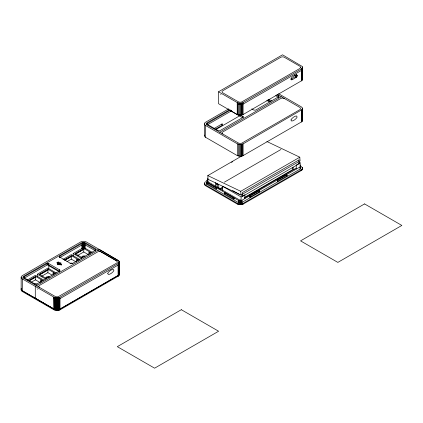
<?xml version="1.0" encoding="UTF-8"?>
<svg xmlns="http://www.w3.org/2000/svg" width="423" height="423" viewBox="0 0 423 423"><rect width="100%" height="100%" fill="white"/><g stroke="black" fill="none" stroke-linecap="round" stroke-linejoin="round"><path stroke-width="0.63" d="M21.282 289.306A3.955 2.284 0 0 0 22.308 291.51L54.202 309.937L57.962 310.466L57.962 309.747L56.063 309.758L54.192 309.229L35.289 298.284L35.278 286.376L99.294 249.422L118.9 260.991L119.238 261.969L119.244 273.792L118.535 275.257M31.043 282.379L35.453 279.836L35.638 276.425L42.76 280.534M41.808 276.161L47.878 272.661L48.063 269.25L55.18 273.364M48.809 268.901L48.809 265.729L49.687 265.221M54.091 309.171L53.991 297.184L54.192 309.229M58.025 264.851L58.025 263.582M66.892 261.684L71.307 259.135L71.492 255.73L64.322 259.865M77.663 255.466L83.728 251.96L83.918 248.555L91.035 252.663M59.432 257.538L59.802 256.164L83.104 242.823L84.288 242.934L95.624 249.67L95.254 250.326L72.143 263.619L70.768 263.555L59.432 256.819M218.522 91.77L218.517 103.683L237.435 114.617L240.417 115.204L242.591 114.813L301.773 80.65L302.466 79.291L302.466 67.368L302.128 66.39L282.532 54.81L218.522 91.77L237.435 102.694L240.417 103.281L242.591 102.889L301.43 68.997L302.466 67.368M215.154 129.327L222.281 125.208L222.281 123.775L213.985 128.566M222.572 190.715L222.572 186.252L241.089 196.928L244.875 194.739L244.875 198.567M237.229 114.501L237.229 102.578M241.089 200.756L241.089 196.928M249.845 196.082L250.342 196.944L249.845 197.229L249.845 196.082L259.167 190.699L259.664 191.561L259.167 191.846L259.167 190.699M277.409 180.172L277.906 181.033L277.403 181.319L277.409 180.172L286.731 174.789L287.228 175.651L286.731 175.936M276.848 94.889L278.736 96.026L278.736 96.719L255.555 110.139L254.006 110.139L251.812 108.875M53.991 309.107L22.308 290.807A3.955 2.284 0 0 1 21.282 288.602M291.764 79.857C288.502 78.266 295.851 74.977 296.364 74.771C299.627 76.362 292.277 79.646 291.764 79.857L290.839 79.323L295.439 76.663L296.248 74.987L296.248 76.293M119.09 275.251L119.122 261.425L119.09 275.251L118.546 275.965L59.849 309.927L57.962 310.466M278.641 93.758L301.34 106.855L302.376 108.002L302.064 109.615L243.093 143.873L240.433 144.47L237.446 143.883L205.546 125.472A3.955 2.284 0 0 1 205.546 122.242L228.801 108.817M204.531 135.09A3.955 2.284 0 0 0 205.552 137.295L237.451 155.706L240.433 156.293L242.606 155.902L301.789 121.739L302.482 120.381L302.477 108.552M206.244 183.027A2.2 1.269 0 0 0 206.778 184.312L238.477 202.596L241.052 202.929L300.023 169.121L300.653 168.423L300.515 167.508M204.526 183.513A3.955 2.284 0 0 0 205.546 185.718L237.446 204.145L239.318 204.674L241.782 204.573L243.093 204.135L301.44 170.448L302.334 169.459L302.477 168.1L301.34 166.398M302.334 169.459L302.477 168.1M207.259 124.854L230.329 111.535L230.329 110.096L207.074 123.632L207.259 124.314L218.199 130.644L219.733 130.781L243.088 117.303L243.088 116.611L240.105 114.839M207.333 182.609L206.836 183.466L216.655 189.139L216.655 187.986L207.333 182.609L207.333 183.756M216.158 188.848L216.655 187.986M270.503 101.705L268.859 100.753L269.483 99.675M224.772 192.677L224.275 193.538L234.093 199.207L234.093 198.059L224.772 192.677L224.772 193.824M233.596 198.921L234.093 198.059M118.815 274.961L119.096 274.437L119.09 262.609L118.535 263.333L118.546 275.965M205.546 181.79A3.955 2.284 0 0 0 205.546 185.015L237.446 203.426L241.2 203.955L243.093 203.415L301.44 169.729L302.334 168.74M207.91 179.696L206.556 180.499A2.2 1.269 0 0 0 206.778 182.144L238.477 200.444L241.052 200.772L300.023 166.969L300.711 166.006L300.097 164.959M24.021 276.832L24.021 277.731L34.961 284.06L36.489 284.198L59.606 270.91L59.849 270.027L48.64 263.513L47.455 263.407L24.021 276.832L24.021 278.271L47.455 264.84L48.64 264.946L59.606 271.27L59.606 269.832M21.287 288.507A3.955 2.284 0 0 0 22.313 290.712L54.207 309.123L57.967 309.652L59.855 309.113L118.202 275.426L118.831 274.855L118.826 263.032L118.826 275.669M118.546 275.251L59.839 309.213M58.321 262.609L58.765 262.35L58.168 262.006L56.703 262.852L58.014 263.101L57.814 263.941L58.469 264.544L59.051 264.206C57.702 263.407 59.881 262.63 60.515 263.36L61.097 263.027L58.321 262.609L58.596 264.201M57.977 264.565L58.014 263.101M229.462 109.869L206.768 122.971A2.2 1.269 0 0 0 206.154 123.669L206.128 123.87A2.2 1.269 0 0 0 206.768 124.764L238.466 143.059L240.015 143.455L241.76 143.186L300.007 109.583L300.642 108.885L300.087 107.574L277.34 94.451M215.852 129.57L239.677 115.807M219.754 132.262L281.29 96.735M95.254 249.253L95.254 250.686L84.288 244.367L83.104 244.261L59.802 257.596L59.802 256.164M266.86 141.509L299.801 157.197L300.071 160.93L241.015 195.024L208.074 179.336L207.804 175.603L241.877 155.934M27.114 280.126L35.453 275.31L44.04 280.269M37.314 276.79L37.314 274.236L47.878 268.14L56.46 273.094M62.964 259.431L71.307 254.614L79.889 259.574M73.163 256.089L73.163 253.541L83.728 247.439L92.314 252.399M231.492 162.347L232.814 161.586M28.468 280.565L35.638 276.425M48.063 269.25L39.239 274.347L46.905 278.773M83.918 248.555L75.093 253.647L82.21 257.755M29.388 280.539L34.903 277.351M39.603 274.638L47.878 269.863M64.687 260.161L70.752 256.655M75.458 253.937L83.178 249.48M29.023 280.962L35.638 277.144M39.788 274.744L48.063 269.969M58.321 264.042L58.765 263.788M64.872 260.267L71.492 256.444M75.643 254.049L83.918 249.269M224.391 182.154L280.941 149.504M219.542 188.912L222.984 186.924M220.182 189.319L222.466 188.002M207.804 175.603L240.745 191.296L299.801 157.197M299.019 162.183L300.14 162.834L296.237 165.086L296.237 168.914M244.536 197.43L292.441 169.776L292.441 167.265M244.563 197.911L296.179 168.111M249.845 197.229L259.664 191.561M277.403 181.319L287.228 175.651M217.401 184.486L216.602 184.946L216.47 183.201M59.849 309.208L59.352 309.419L59.352 297.501L59.849 297.284L59.855 309.113M230.329 111.535L231.878 111.535L242.844 117.853L242.844 116.415M240.877 199.989L239.36 199.878L207.709 181.604A0.878 0.508 0 0 1 207.709 180.885L207.709 181.964M118.551 260.605L86.318 241.935A3.955 2.284 0 0 0 80.724 241.935L22.308 275.659A3.955 2.284 0 0 0 22.308 278.884L54.192 297.306L57.179 297.892L59.363 297.491L59.368 309.319M266.76 100.69L268.05 100.933L270.011 102.043M56.074 310.466L56.063 297.834L57.19 297.882L57.195 309.71M55.149 309.567L56.074 309.747M84.748 256.898L84.283 256.782A1.935 1.116 0 0 0 81.882 257.533M48.894 277.599L48.434 277.477A1.935 1.116 0 0 0 45.954 278.519M284.251 98.437L282.548 98.041L280.809 98.453L222.747 131.976A2.459 1.422 0 0 0 222.747 133.985M33.179 297.083L35.289 298.284M39.508 287.402L23.529 278.181A2.2 1.269 0 0 1 22.884 277.282L22.911 277.086A2.2 1.269 0 0 1 23.529 276.388L81.962 242.649A2.2 1.269 0 0 1 83.167 242.294L83.511 242.279A2.2 1.269 0 0 1 85.065 242.649L116.843 260.991L117.398 262.297L116.769 263L58.226 296.703L56.777 296.867L55.223 296.475L39.508 287.402A2.459 1.422 0 0 1 39.508 285.393L98.189 251.611L99.691 251.474L101.049 251.87L116.843 260.991M296.312 74.739L297.136 75.215M297.173 75.521L295.936 74.808L295.936 76.114M296.211 75.331L297.136 75.865M296.1 75.696L297.025 76.23M294.392 75.019L296.1 76.003M295.931 76.055L296.851 76.589M295.703 76.389L296.629 76.923M295.439 76.663L296.364 77.198M295.159 76.87L296.084 77.404M291.119 79.201L292.044 79.736M275.754 95.693L278.498 97.269L278.498 95.836M271.677 100.944L268.859 99.32L268.859 100.753M294.165 169.634L293.128 169.036L293.128 167.122M232.576 190.514L239.281 194.384M90.644 253.155L88.904 252.15L88.915 254.392M83.728 251.96L88.396 254.657M73.163 253.541L81.75 258.495M71.492 255.73L79.159 260.156M78.218 260.33L76.478 259.325L76.489 261.567M71.307 259.135L75.971 261.832M61.383 264.169A0.661 0.381 0 0 1 61.383 264.708A0.661 0.381 0 0 1 60.452 264.708L59.209 263.994A0.661 0.381 0 0 1 59.209 263.455A0.661 0.381 0 0 1 60.14 263.455L61.383 264.169L61.383 265.126M58.014 264.534L57.745 262.942M48.809 265.729L59.109 271.677M54.789 273.85L53.049 272.851L53.06 275.093M47.878 272.661L52.024 275.056M37.314 274.236L45.896 279.196M42.363 281.025L40.629 280.021L40.634 282.268M35.453 279.836L40.122 282.527M237.229 104.016L240.417 104.714L243.082 104.121L301.43 70.435L302.318 69.441L302.128 67.823M53.991 298.622L57.179 299.325L59.839 298.728L118.186 265.041L119.08 264.052L119.122 262.863M220.69 94.345L220.975 94.593M37.446 288.957L37.737 289.205M221.663 124.135L222.281 125.208M302.128 78.313L302.466 79.291M302.144 119.402L302.482 120.381M302.138 167.841L302.477 168.814M119.244 273.792L119.133 261.419M119.133 273.343L119.228 273.898M240.745 191.296L241.015 195.024M218.638 184.454L218.94 188.632M217.068 183.275L217.401 187.844M215.519 182.54L215.804 186.453M207.714 178.104L208.021 182.281M302.376 108.002L302.334 121.02M302.064 109.615L302.07 121.443M301.784 109.911L301.789 121.739M301.44 110.186L301.446 122.009M268.309 99.759L268.309 101.06M268.05 99.632L268.05 100.933M243.093 143.873L243.098 155.696M242.606 144.079L242.606 155.902M241.782 144.312L241.787 156.135M241.2 144.407L241.205 156.235M240.433 144.47L240.433 156.293M239.318 144.412L239.318 156.235M238.392 144.232L238.392 156.055M237.446 143.883L237.451 155.706M205.546 125.472L205.552 137.295M204.388 123.854L204.394 135.683M118.551 275.151L118.546 263.328L59.839 297.295L59.849 309.927M118.202 275.426L118.202 263.598L118.202 276.24M89.771 252.277L89.776 254.165M85.065 244.071L85.071 248.624M84.806 244.589L84.806 247.841M84.51 244.489L84.51 248.391M84.193 243.759L84.193 248.312M83.854 243.711L83.86 247.614M83.511 243.696L83.516 248.248M83.204 243.711L83.172 248.264M82.834 243.759L82.834 248.312M82.517 244.489L82.517 248.391M82.221 244.589L82.226 249.142M81.962 244.071L81.962 248.624M77.351 259.452L77.351 260.711M58.543 309.551L58.538 297.729L58.538 310.366M57.967 309.652L57.962 297.824L57.951 309.752L59.363 309.414L59.363 310.133M56.074 297.829L56.079 309.652M55.154 309.472L55.149 297.644L55.149 310.286M54.207 309.123L54.202 297.3L54.202 309.937M53.922 272.972L53.927 274.86M41.496 280.148L41.502 282.035M22.308 278.884L22.313 290.712M21.15 277.271L21.155 289.099M302.36 66.818L302.36 78.741M302.376 167.55L302.376 168.264M302.318 68.008L302.318 79.931M302.064 169.163L302.064 169.877M302.054 68.431L302.054 80.354M301.773 68.727L301.773 80.65M301.784 169.459L301.784 170.173M301.43 68.997L301.43 80.92M301.44 169.729L301.44 170.448M300.705 165.805L300.653 168.423M300.594 165.483L300.594 167.635M300.362 166.699L300.362 168.856M300.14 162.834L300.14 166.662M300.023 166.969L300.023 169.121M278.863 96.254L278.863 97.211M278.736 96.026L278.736 96.983M243.082 102.683L243.082 114.607M243.088 116.611L243.088 117.568M243.093 203.415L243.093 204.135M242.591 102.889L242.591 114.813M242.606 203.622L242.606 204.341M242.041 200.444L242.041 202.596M241.771 103.127L241.771 115.045M241.771 200.571L241.771 202.723M241.782 203.854L241.782 204.573M241.475 200.671L241.475 202.823M241.189 103.223L241.189 115.146M241.2 203.955L241.2 204.674M241.052 200.772L241.052 202.929M240.713 200.819L240.713 202.977M240.417 103.281L240.417 115.204M240.433 204.013L240.433 204.732M240.026 200.84L240.026 202.992M239.302 103.223L239.302 115.146M239.249 200.729L239.249 202.881M239.318 203.955L239.318 204.674M238.746 200.571L238.746 202.723M238.477 200.444L238.477 202.596M238.376 103.043L238.376 114.966M238.392 203.775L238.392 204.494M237.435 102.694L237.435 114.617M237.446 203.426L237.446 204.145M237.329 102.636L237.329 114.559M231.513 110.466L231.513 111.423M231.106 110.429L231.106 111.386M230.699 109.991L230.699 111.423M207.259 123.421L207.259 124.378M207.074 123.632L207.074 124.589M206.778 182.144L206.778 184.312M205.546 185.015L205.546 185.718M119.228 261.974L119.238 274.612M95.624 249.67L95.624 250.865M95.498 249.443L95.498 250.4M84.637 256.079L84.637 256.872M84.288 242.934L84.288 244.367M83.918 242.823L83.918 244.261M83.511 242.786L83.511 244.219M83.104 242.823L83.104 244.261M82.739 242.934L82.739 244.367M60.14 263.455L60.14 264.888A0.661 0.381 0 0 0 59.844 264.793M59.849 270.027L59.849 271.46M59.558 256.354L59.558 257.311M58.596 262.768L58.596 263.725M58.168 262.006L58.168 263.444M57.179 297.892L57.19 310.524M48.788 276.779L48.788 277.567M48.64 263.513L48.64 264.946M48.27 263.407L48.27 264.84M47.862 263.37L47.862 264.803M47.455 263.407L47.455 264.84M47.09 263.513L47.09 264.946M22.308 290.807L22.308 291.51M241.745 195.326A1.1 0.635 0 0 1 241.48 195.262M34.131 284.124A1.935 1.116 0 0 1 36.008 283.865L36.468 283.981A1.935 1.116 0 0 1 37.161 284.399M46.482 278.53A1.935 1.116 0 0 1 46.234 277.176A1.935 1.116 0 0 1 48.434 276.69L48.894 276.806A1.935 1.116 0 0 1 49.586 277.229M82.337 257.829A1.935 1.116 0 0 1 82.088 256.481A1.935 1.116 0 0 1 84.283 255.989L84.748 256.111A1.935 1.116 0 0 1 85.139 256.29M69.98 263.429A1.935 1.116 0 0 1 71.862 263.164L72.322 263.286A1.935 1.116 0 0 1 73.015 263.703M107.754 273.369C107.595 276.483 113.464 272.296 113.893 270.477C114.051 267.362 108.182 271.545 107.754 273.369M290.992 119.952C290.839 123.072 296.708 118.884 297.136 117.06C297.295 113.946 291.421 118.133 290.992 119.952M300.7 67.426L300.007 68.389L241.464 102.091L240.015 102.26L238.466 101.864L222.747 92.79A2.459 1.422 0 0 1 222.747 90.781L280.809 57.264A2.459 1.422 0 0 1 284.288 57.264L300.087 66.385L300.7 67.426M298.966 159.91L242.416 192.555L242.416 196.505L298.966 163.854L298.966 159.91M181.324 309.705L117.319 346.659L154.601 368.19L218.612 331.235L181.324 309.705M364.563 203.912L300.557 240.867L337.845 262.397L401.85 225.443L364.563 203.912"/></g></svg>
